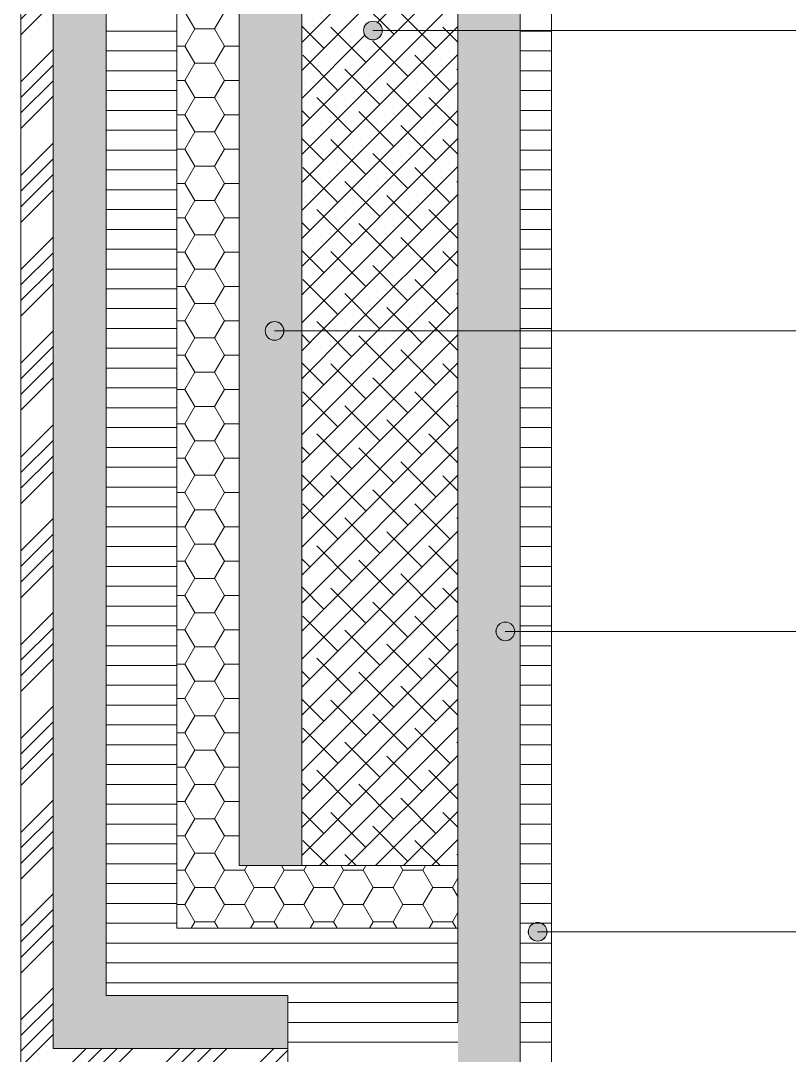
# Paper-space layout 'F02.1_POR CONST' of a CAD drawing. Extents: x -24.6 to 14.9, y -8.7 to 21.
# Drawn here: x -12.623 to -11.755, y 11.209 to 12.379 of the extents above; entities that cross this region are included whole.
import ezdxf
from ezdxf.xclip import XClip

# ---------------------------------------------------------------- set-up
doc = ezdxf.new("R2010")
doc.units = 0
doc.header["$MEASUREMENT"] = 0
doc.header["$XCLIPFRAME"] = 2
doc.layers.add('.trama', color=251, linetype='Continuous', lineweight=5)
doc.layers.add('Anotação - Geral', color=7, linetype='Continuous')
doc.layers.add('para ar_90_muro', color=7, linetype='Continuous')

# ---------------------------------------------------------------- blocks, each defined once
blk = doc.blocks.new('Viewport35')
at = {"layer": '.trama', "ltscale": 0.003}
h = blk.add_hatch(dxfattribs=at)
h.set_pattern_fill('ANSI34', color=256, scale=0.001417)
h.set_pattern_definition([(45, (-64.9144125, 2.7719009), (-0.000751300955, 0.000751300955), []), (45, (-64.9141621, 2.7719009), (-0.000751300955, 0.000751300955), []), (45, (-64.9139117, 2.7719009), (-0.000751300955, 0.000751300955), []), (45, (-64.9136612, 2.7719009), (-0.000751300955, 0.000751300955), [])])
h.paths.add_polyline_path([(8.192605, 5.906154), (8.192605, 5.906724), (8.188847, 5.906724), (8.188847, 5.972545), (8.18833, 5.972545), (8.18833, 5.972403), (8.18833, 5.906154)])
at = {"layer": 'para ar_90_muro', "linetype": 'Continuous', "lineweight": 0}
for color, points in [(253, [(8.189697, 5.907574), (8.192605, 5.907574), (8.192605, 5.906724), (8.188847, 5.906724), (8.188847, 5.972545), (8.189697, 5.972545)]), (0, [(8.19183, 5.951545), (8.19183, 5.909654), (8.19283, 5.909654), (8.19283, 5.951545)]), (253, [(8.19533, 5.951545), (8.19533, 5.906154), (8.19633, 5.906154), (8.19633, 5.951545)]), (0, [(8.19382, 5.923027), (8.193864, 5.922921), (8.19397, 5.922877), (8.194076, 5.922921), (8.19412, 5.923027), (8.194076, 5.923133), (8.19397, 5.923177), (8.193864, 5.923133)]), (0, [(8.192244, 5.918216), (8.192288, 5.91811), (8.192394, 5.918066), (8.1925, 5.91811), (8.192544, 5.918216), (8.1925, 5.918322), (8.192394, 5.918366), (8.192288, 5.918322)]), (0, [(8.19594, 5.913405), (8.195984, 5.913299), (8.19609, 5.913255), (8.196196, 5.913299), (8.19624, 5.913405), (8.196196, 5.913511), (8.19609, 5.913555), (8.195984, 5.913511)]), (0, [(8.196458, 5.908595), (8.196502, 5.908489), (8.196608, 5.908445), (8.196714, 5.908489), (8.196758, 5.908595), (8.196714, 5.908701), (8.196608, 5.908745), (8.196502, 5.908701)])]:
    blk.add_hatch(color=color, dxfattribs=at).paths.add_polyline_path(points)
at = {"layer": 'para ar_90_muro', "color": 0, "linetype": 'Continuous', "lineweight": 0}
for p, q in [((8.188847, 5.906724), (8.188847, 5.972545)), ((8.189697, 5.907574), (8.189697, 5.972545)), ((8.18833, 5.906154), (8.18833, 5.972403)), ((8.19083, 5.908654), (8.19083, 5.970703)), ((8.19183, 5.909654), (8.19183, 5.955587)), ((8.19283, 5.951545), (8.19283, 5.909654)), ((8.19533, 5.907154), (8.19533, 5.951545)), ((8.19533, 5.951545), (8.19533, 5.909654)), ((8.19633, 5.906154), (8.19633, 5.951545)), ((8.19683, 5.905667), (8.19683, 5.951545)), ((8.19283, 5.922838), (8.19533, 5.925338)), ((8.19283, 5.922389), (8.19533, 5.924889)), ((8.194038, 5.923149), (8.19533, 5.92444)), ((8.19283, 5.921491), (8.19533, 5.923991)), ((8.19283, 5.921042), (8.19533, 5.923542)), ((8.194305, 5.922967), (8.193744, 5.923528)), ((8.191117, 5.923053), (8.190958, 5.923328)), ((8.191435, 5.923053), (8.191593, 5.923328)), ((8.194979, 5.922743), (8.194418, 5.923304)), ((8.193183, 5.922743), (8.19283, 5.923096)), ((8.19283, 5.920593), (8.19533, 5.923093)), ((8.193856, 5.922518), (8.193295, 5.923079)), ((8.19533, 5.922841), (8.195091, 5.923079)), ((8.18833, 5.923018), (8.188329, 5.923018)), ((8.19083, 5.923018), (8.189697, 5.923018)), ((8.190958, 5.922778), (8.191117, 5.923053)), ((8.191117, 5.923053), (8.191435, 5.923053)), ((8.191117, 5.923053), (8.191117, 5.923053)), ((8.191117, 5.923053), (8.191117, 5.923053)), ((8.191117, 5.923053), (8.191117, 5.923053)), ((8.191117, 5.923053), (8.191117, 5.923053)), ((8.191593, 5.922778), (8.191434, 5.923053)), ((8.19283, 5.92194), (8.193848, 5.922959)), ((8.223497, 5.923027), (8.19397, 5.923027)), ((8.19683, 5.923018), (8.19633, 5.923018)), ((8.19083, 5.922778), (8.190958, 5.922778)), ((8.191117, 5.922503), (8.190958, 5.922778)), ((8.191435, 5.922503), (8.191593, 5.922778)), ((8.191593, 5.922778), (8.19183, 5.922778)), ((8.191593, 5.922778), (8.191593, 5.922778)), ((8.191593, 5.922778), (8.191593, 5.922778)), ((8.191593, 5.922778), (8.191593, 5.922778)), ((8.191593, 5.922778), (8.191593, 5.922778)), ((8.19453, 5.922294), (8.193969, 5.922855)), ((8.18833, 5.922701), (8.188329, 5.922701)), ((8.19083, 5.922701), (8.189697, 5.922701)), ((8.19283, 5.920144), (8.19533, 5.922644)), ((8.193407, 5.922069), (8.192846, 5.92263)), ((8.195203, 5.922069), (8.194642, 5.92263)), ((8.19683, 5.922701), (8.19633, 5.922701)), ((8.190958, 5.922229), (8.191117, 5.922503)), ((8.191117, 5.922503), (8.191435, 5.922503)), ((8.191117, 5.922503), (8.191117, 5.922503)), ((8.191117, 5.922503), (8.191117, 5.922503)), ((8.191117, 5.922503), (8.191117, 5.922503)), ((8.191117, 5.922503), (8.191117, 5.922503)), ((8.191593, 5.922228), (8.191434, 5.922503)), ((8.18833, 5.922383), (8.188329, 5.922383)), ((8.19083, 5.922383), (8.189697, 5.922383)), ((8.194081, 5.921845), (8.19352, 5.922406)), ((8.19533, 5.922392), (8.195316, 5.922406)), ((8.19683, 5.922383), (8.19633, 5.922383)), ((8.19083, 5.922228), (8.190958, 5.922228)), ((8.191117, 5.921953), (8.190958, 5.922228)), ((8.191435, 5.921954), (8.191593, 5.922229)), ((8.191593, 5.922229), (8.191593, 5.922229)), ((8.191593, 5.922229), (8.191593, 5.922229)), ((8.191593, 5.922229), (8.191593, 5.922229)), ((8.191593, 5.922229), (8.191593, 5.922229)), ((8.191593, 5.922228), (8.19183, 5.922228)), ((8.19283, 5.919695), (8.19533, 5.922195)), ((8.194754, 5.92162), (8.194193, 5.922181)), ((8.18833, 5.922066), (8.188329, 5.922066)), ((8.19083, 5.922066), (8.189697, 5.922066)), ((8.190958, 5.921679), (8.191117, 5.921954)), ((8.191117, 5.921954), (8.191117, 5.921954)), ((8.191117, 5.921954), (8.191117, 5.921954)), ((8.191117, 5.921954), (8.191117, 5.921954)), ((8.191117, 5.921954), (8.191117, 5.921954)), ((8.191117, 5.921953), (8.191435, 5.921953)), ((8.191593, 5.921679), (8.191434, 5.921953)), ((8.193632, 5.921396), (8.193071, 5.921957)), ((8.19533, 5.921494), (8.194867, 5.921957)), ((8.19683, 5.922066), (8.19633, 5.922066)), ((8.18833, 5.921748), (8.188329, 5.921748)), ((8.19083, 5.921748), (8.189697, 5.921748)), ((8.192958, 5.92162), (8.19283, 5.921749)), ((8.19683, 5.921748), (8.19633, 5.921748)), ((8.19083, 5.921678), (8.190958, 5.921678)), ((8.191117, 5.921404), (8.190958, 5.921679)), ((8.191435, 5.921404), (8.191593, 5.921679)), ((8.191593, 5.921679), (8.191593, 5.921679)), ((8.191593, 5.921679), (8.191593, 5.921679)), ((8.191593, 5.921679), (8.191593, 5.921679)), ((8.191593, 5.921679), (8.191593, 5.921679)), ((8.191593, 5.921678), (8.19183, 5.921678)), ((8.19283, 5.919246), (8.19533, 5.921746)), ((8.194305, 5.921171), (8.193744, 5.921732)), ((8.18833, 5.921431), (8.188329, 5.921431)), ((8.19083, 5.921431), (8.189697, 5.921431)), ((8.194979, 5.920947), (8.194418, 5.921508)), ((8.19683, 5.921431), (8.19633, 5.921431)), ((8.190958, 5.921129), (8.191117, 5.921404)), ((8.191117, 5.921404), (8.191117, 5.921404)), ((8.191117, 5.921404), (8.191117, 5.921404)), ((8.191117, 5.921404), (8.191117, 5.921404)), ((8.191117, 5.921404), (8.191117, 5.921404)), ((8.191117, 5.921403), (8.191435, 5.921403)), ((8.191593, 5.921129), (8.191434, 5.921404)), ((8.193183, 5.920947), (8.19283, 5.9213)), ((8.19283, 5.918797), (8.19533, 5.921297)), ((8.193856, 5.920722), (8.193295, 5.921283)), ((8.19533, 5.921045), (8.195091, 5.921283)), ((8.18833, 5.921113), (8.188329, 5.921113)), ((8.19083, 5.921113), (8.189697, 5.921113)), ((8.19083, 5.921128), (8.190958, 5.921128)), ((8.191117, 5.920854), (8.190958, 5.921129)), ((8.191435, 5.920854), (8.191593, 5.921129)), ((8.191593, 5.921129), (8.191593, 5.921129)), ((8.191593, 5.921129), (8.191593, 5.921129)), ((8.191593, 5.921129), (8.191593, 5.921129)), ((8.191593, 5.921129), (8.191593, 5.921129)), ((8.191593, 5.921128), (8.19183, 5.921128)), ((8.19683, 5.921113), (8.19633, 5.921113)), ((8.19453, 5.920498), (8.193969, 5.921059)), ((8.18833, 5.920796), (8.188329, 5.920796)), ((8.19083, 5.920796), (8.189697, 5.920796)), ((8.190958, 5.920579), (8.191117, 5.920854)), ((8.191117, 5.920854), (8.191435, 5.920854)), ((8.191117, 5.920854), (8.191117, 5.920854)), ((8.191117, 5.920854), (8.191117, 5.920854)), ((8.191117, 5.920854), (8.191117, 5.920854)), ((8.191117, 5.920854), (8.191117, 5.920854)), ((8.191593, 5.920579), (8.191434, 5.920854)), ((8.19283, 5.918348), (8.19533, 5.920848)), ((8.193407, 5.920273), (8.192846, 5.920834)), ((8.195203, 5.920273), (8.194642, 5.920834)), ((8.19683, 5.920796), (8.19633, 5.920796)), ((8.194081, 5.920049), (8.19352, 5.92061)), ((8.19533, 5.920596), (8.195316, 5.92061)), ((8.18833, 5.920478), (8.188329, 5.920478)), ((8.19083, 5.920478), (8.189697, 5.920478)), ((8.19083, 5.920579), (8.190958, 5.920579)), ((8.191117, 5.920304), (8.190958, 5.920579)), ((8.191435, 5.920304), (8.191593, 5.920579)), ((8.191593, 5.920579), (8.19183, 5.920579)), ((8.191593, 5.920579), (8.191593, 5.920579)), ((8.191593, 5.920579), (8.191593, 5.920579)), ((8.191593, 5.920579), (8.191593, 5.920579)), ((8.191593, 5.920579), (8.191593, 5.920579)), ((8.19683, 5.920478), (8.19633, 5.920478)), ((8.190958, 5.920029), (8.191117, 5.920304)), ((8.191117, 5.920304), (8.191435, 5.920304)), ((8.191117, 5.920304), (8.191117, 5.920304)), ((8.191117, 5.920304), (8.191117, 5.920304)), ((8.191117, 5.920304), (8.191117, 5.920304)), ((8.191117, 5.920304), (8.191117, 5.920304)), ((8.191593, 5.920029), (8.191434, 5.920304)), ((8.193146, 5.918216), (8.19533, 5.920399)), ((8.194754, 5.919824), (8.194193, 5.920385)), ((8.18833, 5.920161), (8.188329, 5.920161)), ((8.19083, 5.920161), (8.189697, 5.920161)), ((8.193632, 5.9196), (8.193071, 5.920161)), ((8.19533, 5.919698), (8.194867, 5.920161)), ((8.19683, 5.920161), (8.19633, 5.920161)), ((8.19083, 5.920029), (8.190958, 5.920029)), ((8.191117, 5.919754), (8.190958, 5.920029)), ((8.191435, 5.919754), (8.191593, 5.920029)), ((8.191593, 5.920029), (8.19183, 5.920029)), ((8.191593, 5.920029), (8.191593, 5.920029)), ((8.191593, 5.920029), (8.191593, 5.920029)), ((8.191593, 5.920029), (8.191593, 5.920029)), ((8.191593, 5.920029), (8.191593, 5.920029)), ((8.192958, 5.919824), (8.19283, 5.919953)), ((8.193596, 5.918216), (8.19533, 5.91995)), ((8.194305, 5.919375), (8.193744, 5.919936)), ((8.18833, 5.919843), (8.188329, 5.919843)), ((8.19083, 5.919843), (8.189697, 5.919843)), ((8.19683, 5.919843), (8.19633, 5.919843)), ((8.190958, 5.919479), (8.191117, 5.919754)), ((8.191117, 5.919754), (8.191435, 5.919754)), ((8.191117, 5.919754), (8.191117, 5.919754)), ((8.191117, 5.919754), (8.191117, 5.919754)), ((8.191117, 5.919754), (8.191117, 5.919754)), ((8.191117, 5.919754), (8.191117, 5.919754)), ((8.191593, 5.919479), (8.191434, 5.919754)), ((8.194979, 5.919151), (8.194418, 5.919712)), ((8.18833, 5.919526), (8.188329, 5.919526)), ((8.19083, 5.919526), (8.189697, 5.919526)), ((8.19083, 5.919479), (8.190958, 5.919479)), ((8.191117, 5.919204), (8.190958, 5.919479)), ((8.191435, 5.919204), (8.191593, 5.919479)), ((8.191593, 5.919479), (8.19183, 5.919479)), ((8.191593, 5.919479), (8.191593, 5.919479)), ((8.191593, 5.919479), (8.191593, 5.919479)), ((8.191593, 5.919479), (8.191593, 5.919479)), ((8.191593, 5.919479), (8.191593, 5.919479)), ((8.193183, 5.919151), (8.19283, 5.919504)), ((8.193856, 5.918926), (8.193295, 5.919487)), ((8.194045, 5.918216), (8.19533, 5.919501)), ((8.19533, 5.919249), (8.195091, 5.919487)), ((8.19683, 5.919526), (8.19633, 5.919526)), ((8.19453, 5.918701), (8.193969, 5.919263)), ((8.18833, 5.919208), (8.188329, 5.919208)), ((8.19083, 5.919208), (8.189697, 5.919208)), ((8.190958, 5.918929), (8.191117, 5.919204)), ((8.191117, 5.919204), (8.191435, 5.919204)), ((8.191117, 5.919204), (8.191117, 5.919204)), ((8.191117, 5.919204), (8.191117, 5.919204)), ((8.191117, 5.919204), (8.191117, 5.919204)), ((8.191117, 5.919204), (8.191117, 5.919204)), ((8.191593, 5.918929), (8.191434, 5.919204)), ((8.19683, 5.919208), (8.19633, 5.919208)), ((8.193407, 5.918477), (8.192846, 5.919038)), ((8.194494, 5.918216), (8.19533, 5.919052)), ((8.195203, 5.918477), (8.194642, 5.919038)), ((8.18833, 5.918891), (8.188329, 5.918891)), ((8.19083, 5.918891), (8.189697, 5.918891)), ((8.19083, 5.918929), (8.190958, 5.918929)), ((8.191117, 5.918654), (8.190958, 5.918929)), ((8.191435, 5.918654), (8.191593, 5.918929)), ((8.191593, 5.918929), (8.19183, 5.918929)), ((8.191593, 5.918929), (8.191593, 5.918929)), ((8.191593, 5.918929), (8.191593, 5.918929)), ((8.191593, 5.918929), (8.191593, 5.918929)), ((8.191593, 5.918929), (8.191593, 5.918929)), ((8.194081, 5.918252), (8.19352, 5.918814)), ((8.19533, 5.9188), (8.195316, 5.918814)), ((8.19683, 5.918891), (8.19633, 5.918891)), ((8.190958, 5.918379), (8.191117, 5.918654)), ((8.191117, 5.918654), (8.191435, 5.918654)), ((8.191117, 5.918654), (8.191117, 5.918654)), ((8.191117, 5.918654), (8.191117, 5.918654)), ((8.191117, 5.918654), (8.191117, 5.918654)), ((8.191117, 5.918654), (8.191117, 5.918654)), ((8.191593, 5.918379), (8.191434, 5.918654)), ((8.194943, 5.918216), (8.19533, 5.918603)), ((8.18833, 5.918573), (8.188329, 5.918573)), ((8.19083, 5.918573), (8.189697, 5.918573)), ((8.194566, 5.918216), (8.194193, 5.918589)), ((8.19683, 5.918573), (8.19633, 5.918573)), ((8.19083, 5.918379), (8.190958, 5.918379)), ((8.191117, 5.918104), (8.190958, 5.918379)), ((8.191435, 5.918104), (8.191593, 5.918379)), ((8.191593, 5.918379), (8.19183, 5.918379)), ((8.191593, 5.918379), (8.191593, 5.918379)), ((8.191593, 5.918379), (8.191593, 5.918379)), ((8.191593, 5.918379), (8.191593, 5.918379)), ((8.191593, 5.918379), (8.191593, 5.918379)), ((8.193219, 5.918216), (8.193071, 5.918365)), ((8.195015, 5.918216), (8.194867, 5.918365)), ((8.18833, 5.918256), (8.188329, 5.918256)), ((8.19083, 5.918256), (8.189697, 5.918256)), ((8.190958, 5.917829), (8.191117, 5.918104)), ((8.191117, 5.918104), (8.191435, 5.918104)), ((8.191117, 5.918104), (8.191117, 5.918104)), ((8.191117, 5.918104), (8.191117, 5.918104)), ((8.191117, 5.918104), (8.191117, 5.918104)), ((8.191117, 5.918104), (8.191117, 5.918104)), ((8.191593, 5.917829), (8.191434, 5.918104)), ((8.223497, 5.918216), (8.192394, 5.918216)), ((8.19283, 5.916103), (8.194943, 5.918216)), ((8.19283, 5.916552), (8.194494, 5.918216)), ((8.19283, 5.917001), (8.194045, 5.918216)), ((8.19283, 5.91745), (8.193596, 5.918216)), ((8.19283, 5.917899), (8.193146, 5.918216)), ((8.192958, 5.918028), (8.19283, 5.918157)), ((8.19283, 5.915654), (8.19533, 5.918154)), ((8.193632, 5.917803), (8.193219, 5.918216)), ((8.194305, 5.917579), (8.193744, 5.91814)), ((8.194754, 5.918028), (8.194566, 5.918216)), ((8.19533, 5.917902), (8.195015, 5.918216)), ((8.19683, 5.918256), (8.19633, 5.918256)), ((8.18833, 5.917938), (8.188329, 5.917938)), ((8.19083, 5.917938), (8.189697, 5.917938)), ((8.19683, 5.917938), (8.19633, 5.917938)), ((8.19083, 5.917829), (8.190958, 5.917829)), ((8.191117, 5.917554), (8.190958, 5.917829)), ((8.191435, 5.917554), (8.191593, 5.917829)), ((8.191593, 5.917829), (8.19183, 5.917829)), ((8.191593, 5.917829), (8.191593, 5.917829)), ((8.191593, 5.917829), (8.191593, 5.917829)), ((8.191593, 5.917829), (8.191593, 5.917829)), ((8.191593, 5.917829), (8.191593, 5.917829)), ((8.194979, 5.917354), (8.194418, 5.917916)), ((8.18833, 5.917621), (8.188329, 5.917621)), ((8.19083, 5.917621), (8.189697, 5.917621)), ((8.193183, 5.917354), (8.19283, 5.917708)), ((8.19283, 5.915205), (8.19533, 5.917705)), ((8.193856, 5.91713), (8.193295, 5.917691)), ((8.19533, 5.917453), (8.195091, 5.917691)), ((8.19683, 5.917621), (8.19633, 5.917621)), ((8.190958, 5.917279), (8.191117, 5.917554)), ((8.191117, 5.917554), (8.191435, 5.917554)), ((8.191117, 5.917554), (8.191117, 5.917554)), ((8.191117, 5.917554), (8.191117, 5.917554)), ((8.191117, 5.917554), (8.191117, 5.917554)), ((8.191117, 5.917554), (8.191117, 5.917554)), ((8.191593, 5.917279), (8.191434, 5.917554)), ((8.19453, 5.916905), (8.193969, 5.917467)), ((8.18833, 5.917303), (8.188329, 5.917303)), ((8.19083, 5.917303), (8.189697, 5.917303)), ((8.19083, 5.917279), (8.190958, 5.917279)), ((8.191117, 5.917004), (8.190958, 5.917279)), ((8.191435, 5.917004), (8.191593, 5.917279)), ((8.191593, 5.917279), (8.19183, 5.917279)), ((8.191593, 5.917279), (8.191593, 5.917279)), ((8.191593, 5.917279), (8.191593, 5.917279)), ((8.191593, 5.917279), (8.191593, 5.917279)), ((8.191593, 5.917279), (8.191593, 5.917279)), ((8.19683, 5.917303), (8.19633, 5.917303)), ((8.19283, 5.914756), (8.19533, 5.917256)), ((8.193407, 5.916681), (8.192846, 5.917242)), ((8.195203, 5.916681), (8.194642, 5.917242)), ((8.18833, 5.916986), (8.188329, 5.916986)), ((8.19083, 5.916986), (8.189697, 5.916986)), ((8.190958, 5.916729), (8.191117, 5.917004)), ((8.191117, 5.917004), (8.191435, 5.917004)), ((8.191117, 5.917004), (8.191117, 5.917004)), ((8.191117, 5.917004), (8.191117, 5.917004)), ((8.191117, 5.917004), (8.191117, 5.917004)), ((8.191117, 5.917004), (8.191117, 5.917004)), ((8.191593, 5.916729), (8.191434, 5.917004)), ((8.194081, 5.916456), (8.19352, 5.917018)), ((8.19533, 5.917004), (8.195316, 5.917018)), ((8.19683, 5.916986), (8.19633, 5.916986)), ((8.19283, 5.914307), (8.19533, 5.916807)), ((8.194754, 5.916232), (8.194193, 5.916793)), ((8.18833, 5.916668), (8.188329, 5.916668)), ((8.19083, 5.916668), (8.189697, 5.916668)), ((8.19083, 5.916729), (8.190958, 5.916729)), ((8.191117, 5.916454), (8.190958, 5.916729)), ((8.191435, 5.916454), (8.191593, 5.916729)), ((8.191593, 5.916729), (8.19183, 5.916729)), ((8.191593, 5.916729), (8.191593, 5.916729)), ((8.191593, 5.916729), (8.191593, 5.916729)), ((8.191593, 5.916729), (8.191593, 5.916729)), ((8.191593, 5.916729), (8.191593, 5.916729)), ((8.19683, 5.916668), (8.19633, 5.916668)), ((8.190958, 5.916179), (8.191117, 5.916454)), ((8.191117, 5.916454), (8.191435, 5.916454)), ((8.191117, 5.916454), (8.191117, 5.916454)), ((8.191117, 5.916454), (8.191117, 5.916454)), ((8.191117, 5.916454), (8.191117, 5.916454)), ((8.191117, 5.916454), (8.191117, 5.916454)), ((8.191593, 5.916179), (8.191434, 5.916454)), ((8.193632, 5.916007), (8.193071, 5.916569)), ((8.19533, 5.916106), (8.194867, 5.916569)), ((8.18833, 5.916351), (8.188329, 5.916351)), ((8.19083, 5.916351), (8.189697, 5.916351)), ((8.192958, 5.916232), (8.19283, 5.916361)), ((8.19283, 5.913858), (8.19533, 5.916358)), ((8.194305, 5.915783), (8.193744, 5.916344)), ((8.19683, 5.916351), (8.19633, 5.916351)), ((8.19083, 5.916179), (8.190958, 5.916179)), ((8.191117, 5.915904), (8.190958, 5.916179)), ((8.191435, 5.915904), (8.191593, 5.916179)), ((8.191593, 5.916179), (8.19183, 5.916179)), ((8.191593, 5.916179), (8.191593, 5.916179)), ((8.191593, 5.916179), (8.191593, 5.916179)), ((8.191593, 5.916179), (8.191593, 5.916179)), ((8.191593, 5.916179), (8.191593, 5.916179)), ((8.194979, 5.915558), (8.194418, 5.91612)), ((8.18833, 5.916033), (8.188329, 5.916033)), ((8.19083, 5.916033), (8.189697, 5.916033)), ((8.19683, 5.916033), (8.19633, 5.916033)), ((8.190958, 5.915629), (8.191117, 5.915904)), ((8.191117, 5.915904), (8.191435, 5.915904)), ((8.191117, 5.915904), (8.191117, 5.915904)), ((8.191117, 5.915904), (8.191117, 5.915904)), ((8.191117, 5.915904), (8.191117, 5.915904)), ((8.191117, 5.915904), (8.191117, 5.915904)), ((8.191593, 5.915629), (8.191434, 5.915904)), ((8.193183, 5.915558), (8.19283, 5.915912)), ((8.19283, 5.913409), (8.19533, 5.915909)), ((8.193856, 5.915334), (8.193295, 5.915895)), ((8.19533, 5.915657), (8.195091, 5.915895)), ((8.18833, 5.915716), (8.188329, 5.915716)), ((8.19083, 5.915716), (8.189697, 5.915716)), ((8.19083, 5.915629), (8.190958, 5.915629)), ((8.191117, 5.915354), (8.190958, 5.915629)), ((8.191435, 5.915354), (8.191593, 5.915629)), ((8.191593, 5.915629), (8.19183, 5.915629)), ((8.191593, 5.915629), (8.191593, 5.915629)), ((8.191593, 5.915629), (8.191593, 5.915629)), ((8.191593, 5.915629), (8.191593, 5.915629)), ((8.191593, 5.915629), (8.191593, 5.915629)), ((8.19453, 5.915109), (8.193969, 5.915671)), ((8.19683, 5.915716), (8.19633, 5.915716)), ((8.19283, 5.91296), (8.19533, 5.91546)), ((8.18833, 5.915398), (8.188329, 5.915398)), ((8.19083, 5.915398), (8.189697, 5.915398)), ((8.190958, 5.915079), (8.191117, 5.915354)), ((8.191117, 5.915354), (8.191435, 5.915354)), ((8.191117, 5.915354), (8.191117, 5.915354)), ((8.191117, 5.915354), (8.191117, 5.915354)), ((8.191117, 5.915354), (8.191117, 5.915354)), ((8.191117, 5.915354), (8.191117, 5.915354)), ((8.191593, 5.915079), (8.191434, 5.915354)), ((8.193407, 5.914885), (8.192846, 5.915446)), ((8.195203, 5.914885), (8.194642, 5.915446)), ((8.19683, 5.915398), (8.19633, 5.915398)), ((8.194081, 5.91466), (8.19352, 5.915222)), ((8.19533, 5.915208), (8.195316, 5.915222)), ((8.18833, 5.915081), (8.188329, 5.915081)), ((8.19083, 5.915081), (8.189697, 5.915081)), ((8.19083, 5.915079), (8.190958, 5.915079)), ((8.191117, 5.914804), (8.190958, 5.915079)), ((8.191435, 5.914805), (8.191593, 5.915079)), ((8.191593, 5.915079), (8.19183, 5.915079)), ((8.191593, 5.915079), (8.191593, 5.915079)), ((8.191593, 5.915079), (8.191593, 5.915079)), ((8.191593, 5.915079), (8.191593, 5.915079)), ((8.191593, 5.915079), (8.191593, 5.915079)), ((8.19283, 5.912511), (8.19533, 5.915011)), ((8.194754, 5.914436), (8.194193, 5.914997)), ((8.19683, 5.915081), (8.19633, 5.915081)), ((8.190958, 5.91453), (8.191117, 5.914805)), ((8.191117, 5.914805), (8.191117, 5.914805)), ((8.191117, 5.914805), (8.191117, 5.914805)), ((8.191117, 5.914805), (8.191117, 5.914805)), ((8.191117, 5.914805), (8.191117, 5.914805)), ((8.191117, 5.914804), (8.191435, 5.914804)), ((8.191593, 5.914529), (8.191434, 5.914804)), ((8.18833, 5.914763), (8.188329, 5.914763)), ((8.19083, 5.914763), (8.189697, 5.914763)), ((8.193632, 5.914211), (8.193071, 5.914773)), ((8.19533, 5.91431), (8.194867, 5.914773)), ((8.19683, 5.914763), (8.19633, 5.914763)), ((8.19083, 5.914529), (8.190958, 5.914529)), ((8.191117, 5.914255), (8.190958, 5.914529)), ((8.191435, 5.914255), (8.191593, 5.91453)), ((8.191593, 5.91453), (8.191593, 5.91453)), ((8.191593, 5.91453), (8.191593, 5.91453)), ((8.191593, 5.91453), (8.191593, 5.91453)), ((8.191593, 5.91453), (8.191593, 5.91453)), ((8.191593, 5.914529), (8.19183, 5.914529)), ((8.192958, 5.914436), (8.19283, 5.914565)), ((8.19283, 5.912062), (8.19533, 5.914562)), ((8.194305, 5.913987), (8.193744, 5.914548)), ((8.18833, 5.914446), (8.188329, 5.914446)), ((8.19083, 5.914446), (8.189697, 5.914446)), ((8.194979, 5.913762), (8.194418, 5.914324)), ((8.19683, 5.914446), (8.19633, 5.914446)), ((8.18833, 5.914128), (8.188329, 5.914128)), ((8.19083, 5.914128), (8.189697, 5.914128)), ((8.190958, 5.91398), (8.191117, 5.914255)), ((8.191117, 5.914255), (8.191117, 5.914255)), ((8.191117, 5.914255), (8.191117, 5.914255)), ((8.191117, 5.914255), (8.191117, 5.914255)), ((8.191117, 5.914255), (8.191117, 5.914255)), ((8.191117, 5.914254), (8.191435, 5.914254)), ((8.191593, 5.91398), (8.191434, 5.914255)), ((8.19683, 5.914128), (8.19633, 5.914128)), ((8.19083, 5.913979), (8.190958, 5.913979)), ((8.191117, 5.913705), (8.190958, 5.91398)), ((8.191435, 5.913705), (8.191593, 5.91398)), ((8.191593, 5.91398), (8.191593, 5.91398)), ((8.191593, 5.91398), (8.191593, 5.91398)), ((8.191593, 5.91398), (8.191593, 5.91398)), ((8.191593, 5.91398), (8.191593, 5.91398)), ((8.191593, 5.913979), (8.19183, 5.913979)), ((8.193183, 5.913762), (8.19283, 5.914116)), ((8.19283, 5.911613), (8.19533, 5.914113)), ((8.193856, 5.913538), (8.193295, 5.914099)), ((8.19533, 5.913861), (8.195091, 5.914099)), ((8.18833, 5.913811), (8.188329, 5.913811)), ((8.19083, 5.913811), (8.189697, 5.913811)), ((8.19453, 5.913313), (8.193969, 5.913875)), ((8.19683, 5.913811), (8.19633, 5.913811)), ((8.190958, 5.91343), (8.191117, 5.913705)), ((8.191117, 5.913705), (8.191117, 5.913705)), ((8.191117, 5.913705), (8.191117, 5.913705)), ((8.191117, 5.913705), (8.191117, 5.913705)), ((8.191117, 5.913705), (8.191117, 5.913705)), ((8.191117, 5.913704), (8.191435, 5.913704)), ((8.191593, 5.91343), (8.191434, 5.913705)), ((8.19283, 5.911164), (8.19533, 5.913664)), ((8.193407, 5.913089), (8.192846, 5.91365)), ((8.195203, 5.913089), (8.194642, 5.91365)), ((8.18833, 5.913493), (8.188329, 5.913493)), ((8.19083, 5.913493), (8.189697, 5.913493)), ((8.19683, 5.913493), (8.19633, 5.913493)), ((8.19083, 5.91343), (8.190958, 5.91343)), ((8.191117, 5.913155), (8.190958, 5.91343)), ((8.191435, 5.913155), (8.191593, 5.91343)), ((8.191593, 5.91343), (8.19183, 5.91343)), ((8.191593, 5.91343), (8.191593, 5.91343)), ((8.191593, 5.91343), (8.191593, 5.91343)), ((8.191593, 5.91343), (8.191593, 5.91343)), ((8.191593, 5.91343), (8.191593, 5.91343)), ((8.194081, 5.912864), (8.19352, 5.913426)), ((8.19533, 5.913412), (8.195316, 5.913426)), ((8.223497, 5.913405), (8.19609, 5.913405)), ((8.18833, 5.913176), (8.188329, 5.913176)), ((8.19083, 5.913176), (8.189697, 5.913176)), ((8.190958, 5.91288), (8.191117, 5.913155)), ((8.191117, 5.913155), (8.191435, 5.913155)), ((8.191117, 5.913155), (8.191117, 5.913155)), ((8.191117, 5.913155), (8.191117, 5.913155)), ((8.191117, 5.913155), (8.191117, 5.913155)), ((8.191117, 5.913155), (8.191117, 5.913155)), ((8.191593, 5.91288), (8.191434, 5.913155)), ((8.19283, 5.910715), (8.19533, 5.913215)), ((8.194754, 5.91264), (8.194193, 5.913201)), ((8.19683, 5.913176), (8.19633, 5.913176)), ((8.193632, 5.912415), (8.193071, 5.912977)), ((8.19533, 5.912514), (8.194867, 5.912977)), ((8.18833, 5.912858), (8.188329, 5.912858)), ((8.19083, 5.912858), (8.189697, 5.912858)), ((8.19083, 5.91288), (8.190958, 5.91288)), ((8.191117, 5.912605), (8.190958, 5.91288)), ((8.191435, 5.912605), (8.191593, 5.91288)), ((8.191593, 5.91288), (8.19183, 5.91288)), ((8.191593, 5.91288), (8.191593, 5.91288)), ((8.191593, 5.91288), (8.191593, 5.91288)), ((8.191593, 5.91288), (8.191593, 5.91288)), ((8.191593, 5.91288), (8.191593, 5.91288)), ((8.19683, 5.912858), (8.19633, 5.912858)), ((8.192958, 5.91264), (8.19283, 5.912768)), ((8.19283, 5.910266), (8.19533, 5.912766)), ((8.194305, 5.912191), (8.193744, 5.912752)), ((8.18833, 5.912541), (8.188329, 5.912541)), ((8.19083, 5.912541), (8.189697, 5.912541)), ((8.190958, 5.91233), (8.191117, 5.912605)), ((8.191117, 5.912605), (8.191435, 5.912605)), ((8.191117, 5.912605), (8.191117, 5.912605)), ((8.191117, 5.912605), (8.191117, 5.912605)), ((8.191117, 5.912605), (8.191117, 5.912605)), ((8.191117, 5.912605), (8.191117, 5.912605)), ((8.191593, 5.91233), (8.191434, 5.912605)), ((8.194979, 5.911966), (8.194418, 5.912528)), ((8.19683, 5.912541), (8.19633, 5.912541)), ((8.19083, 5.91233), (8.190958, 5.91233)), ((8.191117, 5.912055), (8.190958, 5.91233)), ((8.191435, 5.912055), (8.191593, 5.91233)), ((8.191593, 5.91233), (8.19183, 5.91233)), ((8.191593, 5.91233), (8.191593, 5.91233)), ((8.191593, 5.91233), (8.191593, 5.91233)), ((8.191593, 5.91233), (8.191593, 5.91233)), ((8.191593, 5.91233), (8.191593, 5.91233)), ((8.193183, 5.911966), (8.19283, 5.912319)), ((8.19283, 5.909817), (8.19533, 5.912317)), ((8.18833, 5.912223), (8.188329, 5.912223)), ((8.19083, 5.912223), (8.189697, 5.912223)), ((8.193856, 5.911742), (8.193295, 5.912303)), ((8.19533, 5.912065), (8.195091, 5.912303)), ((8.19683, 5.912223), (8.19633, 5.912223)), ((8.190958, 5.91178), (8.191117, 5.912055)), ((8.191117, 5.912055), (8.191435, 5.912055)), ((8.191117, 5.912055), (8.191117, 5.912055)), ((8.191117, 5.912055), (8.191117, 5.912055)), ((8.191117, 5.912055), (8.191117, 5.912055)), ((8.191117, 5.912055), (8.191117, 5.912055)), ((8.191593, 5.91178), (8.191434, 5.912055)), ((8.19453, 5.911517), (8.193969, 5.912079)), ((8.18833, 5.911906), (8.188329, 5.911906)), ((8.19083, 5.911906), (8.189697, 5.911906)), ((8.193407, 5.911293), (8.192846, 5.911854)), ((8.193115, 5.909654), (8.19533, 5.911868)), ((8.195203, 5.911293), (8.194642, 5.911854)), ((8.19683, 5.911906), (8.19633, 5.911906)), ((8.19083, 5.91178), (8.190958, 5.91178)), ((8.191117, 5.911505), (8.190958, 5.91178)), ((8.191435, 5.911505), (8.191593, 5.91178)), ((8.191593, 5.91178), (8.19183, 5.91178)), ((8.191593, 5.91178), (8.191593, 5.91178)), ((8.191593, 5.91178), (8.191593, 5.91178)), ((8.191593, 5.91178), (8.191593, 5.91178)), ((8.191593, 5.91178), (8.191593, 5.91178)), ((8.18833, 5.911588), (8.188328, 5.911588)), ((8.19083, 5.911588), (8.189697, 5.911588)), ((8.190958, 5.91123), (8.191117, 5.911505)), ((8.191117, 5.911505), (8.191435, 5.911505)), ((8.191117, 5.911505), (8.191117, 5.911505)), ((8.191117, 5.911505), (8.191117, 5.911505)), ((8.191117, 5.911505), (8.191117, 5.911505)), ((8.191117, 5.911505), (8.191117, 5.911505)), ((8.191593, 5.91123), (8.191434, 5.911505)), ((8.194081, 5.911068), (8.19352, 5.91163)), ((8.19533, 5.911616), (8.195316, 5.91163)), ((8.19683, 5.911588), (8.19633, 5.911588)), ((8.193564, 5.909654), (8.19533, 5.911419)), ((8.194754, 5.910844), (8.194193, 5.911405)), ((8.18833, 5.911271), (8.188328, 5.911271)), ((8.19083, 5.911271), (8.189697, 5.911271)), ((8.19083, 5.91123), (8.190958, 5.91123)), ((8.191117, 5.910955), (8.190958, 5.91123)), ((8.191435, 5.910955), (8.191593, 5.91123)), ((8.191593, 5.91123), (8.19183, 5.91123)), ((8.191593, 5.91123), (8.191593, 5.91123)), ((8.191593, 5.91123), (8.191593, 5.91123)), ((8.191593, 5.91123), (8.191593, 5.91123)), ((8.191593, 5.91123), (8.191593, 5.91123)), ((8.193632, 5.910619), (8.193071, 5.911181)), ((8.19533, 5.910717), (8.194867, 5.911181)), ((8.19683, 5.911271), (8.19633, 5.911271)), ((8.18833, 5.910953), (8.188328, 5.910953)), ((8.19083, 5.910953), (8.189697, 5.910953)), ((8.190958, 5.91068), (8.191117, 5.910955)), ((8.191117, 5.910955), (8.191435, 5.910955)), ((8.191117, 5.910955), (8.191117, 5.910955)), ((8.191117, 5.910955), (8.191117, 5.910955)), ((8.191117, 5.910955), (8.191117, 5.910955)), ((8.191117, 5.910955), (8.191117, 5.910955)), ((8.191593, 5.91068), (8.191434, 5.910955)), ((8.192958, 5.910844), (8.19283, 5.910972)), ((8.194305, 5.910395), (8.193744, 5.910956)), ((8.194013, 5.909654), (8.19533, 5.91097)), ((8.19683, 5.910953), (8.19633, 5.910953)), ((8.19083, 5.91068), (8.190958, 5.91068)), ((8.191117, 5.910405), (8.190958, 5.91068)), ((8.191435, 5.910405), (8.191593, 5.91068)), ((8.191593, 5.91068), (8.19183, 5.91068)), ((8.191593, 5.91068), (8.191593, 5.91068)), ((8.191593, 5.91068), (8.191593, 5.91068)), ((8.191593, 5.91068), (8.191593, 5.91068)), ((8.191593, 5.91068), (8.191593, 5.91068)), ((8.194979, 5.91017), (8.194418, 5.910732)), ((8.18833, 5.910636), (8.188328, 5.910636)), ((8.19083, 5.910636), (8.189697, 5.910636)), ((8.193183, 5.91017), (8.19283, 5.910523)), ((8.193856, 5.909946), (8.193295, 5.910507)), ((8.194462, 5.909654), (8.19533, 5.910521)), ((8.19533, 5.910268), (8.195091, 5.910507)), ((8.19683, 5.910636), (8.19633, 5.910636)), ((8.18833, 5.910318), (8.188328, 5.910318)), ((8.19083, 5.910318), (8.189697, 5.910318)), ((8.190958, 5.91013), (8.191117, 5.910405)), ((8.191117, 5.910405), (8.191435, 5.910405)), ((8.191117, 5.910405), (8.191117, 5.910405)), ((8.191117, 5.910405), (8.191117, 5.910405)), ((8.191117, 5.910405), (8.191117, 5.910405)), ((8.191117, 5.910405), (8.191117, 5.910405)), ((8.191593, 5.91013), (8.191434, 5.910405)), ((8.19683, 5.910318), (8.19633, 5.910318)), ((8.19453, 5.909721), (8.193969, 5.910283)), ((8.18833, 5.910001), (8.188328, 5.910001)), ((8.19083, 5.910001), (8.189697, 5.910001)), ((8.19083, 5.91013), (8.190958, 5.91013)), ((8.191117, 5.909855), (8.190958, 5.91013)), ((8.191435, 5.909855), (8.191593, 5.91013)), ((8.191593, 5.91013), (8.19183, 5.91013)), ((8.191593, 5.91013), (8.191593, 5.91013)), ((8.191593, 5.91013), (8.191593, 5.91013)), ((8.191593, 5.91013), (8.191593, 5.91013)), ((8.191593, 5.91013), (8.191593, 5.91013)), ((8.193251, 5.909654), (8.192846, 5.910058)), ((8.195047, 5.909654), (8.194642, 5.910058)), ((8.194911, 5.909654), (8.19533, 5.910072)), ((8.19683, 5.910001), (8.19633, 5.910001)), ((8.190958, 5.90958), (8.191117, 5.909855)), ((8.191117, 5.909855), (8.191435, 5.909855)), ((8.191117, 5.909855), (8.191117, 5.909855)), ((8.191117, 5.909855), (8.191117, 5.909855)), ((8.191117, 5.909855), (8.191117, 5.909855)), ((8.191117, 5.909855), (8.191117, 5.909855)), ((8.191593, 5.90958), (8.191434, 5.909855)), ((8.1937, 5.909654), (8.19352, 5.909833)), ((8.19533, 5.909819), (8.195316, 5.909833)), ((8.18833, 5.909683), (8.188328, 5.909683)), ((8.19083, 5.909683), (8.189697, 5.909683)), ((8.19183, 5.909654), (8.19533, 5.909654)), ((8.191911, 5.90958), (8.191953, 5.909654)), ((8.192546, 5.90958), (8.192503, 5.909654)), ((8.192863, 5.90958), (8.192906, 5.909654)), ((8.193498, 5.90958), (8.193456, 5.909654)), ((8.193816, 5.90958), (8.193858, 5.909654)), ((8.194451, 5.90958), (8.194408, 5.909654)), ((8.194768, 5.90958), (8.194811, 5.909654)), ((8.19683, 5.909683), (8.19633, 5.909683)), ((8.19083, 5.90958), (8.190958, 5.90958)), ((8.191117, 5.909305), (8.190958, 5.90958)), ((8.191435, 5.909305), (8.191593, 5.90958)), ((8.191593, 5.90958), (8.191911, 5.90958)), ((8.191593, 5.90958), (8.191593, 5.90958)), ((8.191593, 5.90958), (8.191593, 5.90958)), ((8.191593, 5.90958), (8.191593, 5.90958)), ((8.191593, 5.90958), (8.191593, 5.90958)), ((8.192069, 5.909305), (8.191911, 5.90958)), ((8.192387, 5.909305), (8.192546, 5.90958)), ((8.192546, 5.90958), (8.192863, 5.90958)), ((8.192546, 5.90958), (8.192546, 5.90958)), ((8.192546, 5.90958), (8.192546, 5.90958)), ((8.192546, 5.90958), (8.192546, 5.90958)), ((8.192546, 5.90958), (8.192546, 5.90958)), ((8.193022, 5.909305), (8.192863, 5.90958)), ((8.19334, 5.909305), (8.193498, 5.90958)), ((8.193498, 5.90958), (8.193816, 5.90958)), ((8.193498, 5.90958), (8.193498, 5.90958)), ((8.193498, 5.90958), (8.193498, 5.90958)), ((8.193498, 5.90958), (8.193498, 5.90958)), ((8.193498, 5.90958), (8.193498, 5.90958)), ((8.193974, 5.909305), (8.193816, 5.90958)), ((8.194292, 5.909305), (8.194451, 5.90958)), ((8.194451, 5.90958), (8.194768, 5.90958)), ((8.194451, 5.90958), (8.194451, 5.90958)), ((8.194451, 5.90958), (8.194451, 5.90958)), ((8.194451, 5.90958), (8.194451, 5.90958)), ((8.194451, 5.90958), (8.194451, 5.90958)), ((8.194927, 5.909305), (8.194768, 5.90958)), ((8.18833, 5.909366), (8.188328, 5.909366)), ((8.19083, 5.909366), (8.189697, 5.909366)), ((8.195245, 5.909305), (8.19533, 5.909453)), ((8.19683, 5.909366), (8.19633, 5.909366)), ((8.190958, 5.90903), (8.191117, 5.909305)), ((8.191117, 5.909305), (8.191435, 5.909305)), ((8.191117, 5.909305), (8.191117, 5.909305)), ((8.191117, 5.909305), (8.191117, 5.909305)), ((8.191117, 5.909305), (8.191117, 5.909305)), ((8.191117, 5.909305), (8.191117, 5.909305)), ((8.191593, 5.90903), (8.191434, 5.909305)), ((8.191911, 5.90903), (8.19207, 5.909305)), ((8.19207, 5.909305), (8.192387, 5.909305)), ((8.19207, 5.909305), (8.19207, 5.909305)), ((8.19207, 5.909305), (8.19207, 5.909305)), ((8.19207, 5.909305), (8.19207, 5.909305)), ((8.19207, 5.909305), (8.19207, 5.909305)), ((8.192546, 5.90903), (8.192387, 5.909305)), ((8.192863, 5.90903), (8.193022, 5.909305)), ((8.193022, 5.909305), (8.19334, 5.909305)), ((8.193022, 5.909305), (8.193022, 5.909305)), ((8.193022, 5.909305), (8.193022, 5.909305)), ((8.193022, 5.909305), (8.193022, 5.909305)), ((8.193022, 5.909305), (8.193022, 5.909305)), ((8.193498, 5.90903), (8.193339, 5.909305)), ((8.193816, 5.90903), (8.193975, 5.909305)), ((8.193975, 5.909305), (8.194292, 5.909305)), ((8.193975, 5.909305), (8.193975, 5.909305)), ((8.193975, 5.909305), (8.193975, 5.909305)), ((8.193975, 5.909305), (8.193975, 5.909305)), ((8.193975, 5.909305), (8.193975, 5.909305)), ((8.194451, 5.90903), (8.194292, 5.909305)), ((8.194768, 5.90903), (8.194927, 5.909305)), ((8.194927, 5.909305), (8.195245, 5.909305)), ((8.194927, 5.909305), (8.194927, 5.909305)), ((8.194927, 5.909305), (8.194927, 5.909305)), ((8.194927, 5.909305), (8.194927, 5.909305)), ((8.194927, 5.909305), (8.194927, 5.909305)), ((8.19533, 5.909158), (8.195244, 5.909305)), ((8.18833, 5.909048), (8.188328, 5.909048)), ((8.19083, 5.909048), (8.189697, 5.909048)), ((8.19083, 5.90903), (8.190958, 5.90903)), ((8.191117, 5.908755), (8.190958, 5.90903)), ((8.191435, 5.908755), (8.191593, 5.90903)), ((8.191593, 5.90903), (8.191911, 5.90903)), ((8.191593, 5.90903), (8.191593, 5.90903)), ((8.191593, 5.90903), (8.191593, 5.90903)), ((8.191593, 5.90903), (8.191593, 5.90903)), ((8.191593, 5.90903), (8.191593, 5.90903)), ((8.192069, 5.908755), (8.191911, 5.90903)), ((8.192387, 5.908755), (8.192546, 5.90903)), ((8.192546, 5.90903), (8.192863, 5.90903)), ((8.192546, 5.90903), (8.192546, 5.90903)), ((8.192546, 5.90903), (8.192546, 5.90903)), ((8.192546, 5.90903), (8.192546, 5.90903)), ((8.192546, 5.90903), (8.192546, 5.90903)), ((8.193022, 5.908755), (8.192863, 5.90903)), ((8.19334, 5.908755), (8.193498, 5.90903)), ((8.193498, 5.90903), (8.193816, 5.90903)), ((8.193498, 5.90903), (8.193498, 5.90903)), ((8.193498, 5.90903), (8.193498, 5.90903)), ((8.193498, 5.90903), (8.193498, 5.90903)), ((8.193498, 5.90903), (8.193498, 5.90903)), ((8.193974, 5.908755), (8.193816, 5.90903)), ((8.194292, 5.908755), (8.194451, 5.90903)), ((8.194451, 5.90903), (8.194768, 5.90903)), ((8.194451, 5.90903), (8.194451, 5.90903)), ((8.194451, 5.90903), (8.194451, 5.90903)), ((8.194451, 5.90903), (8.194451, 5.90903)), ((8.194451, 5.90903), (8.194451, 5.90903)), ((8.194927, 5.908755), (8.194768, 5.90903)), ((8.19683, 5.909048), (8.19633, 5.909048)), ((8.195245, 5.908755), (8.19533, 5.908903)), ((8.18833, 5.908731), (8.188328, 5.908731)), ((8.19083, 5.908731), (8.189697, 5.908731)), ((8.191058, 5.908654), (8.191117, 5.908755)), ((8.191117, 5.908755), (8.191435, 5.908755)), ((8.191117, 5.908755), (8.191117, 5.908755)), ((8.191117, 5.908755), (8.191117, 5.908755)), ((8.191117, 5.908755), (8.191117, 5.908755)), ((8.191117, 5.908755), (8.191117, 5.908755)), ((8.191493, 5.908654), (8.191434, 5.908755)), ((8.192011, 5.908654), (8.19207, 5.908755)), ((8.19207, 5.908755), (8.192387, 5.908755)), ((8.19207, 5.908755), (8.19207, 5.908755)), ((8.19207, 5.908755), (8.19207, 5.908755)), ((8.19207, 5.908755), (8.19207, 5.908755)), ((8.19207, 5.908755), (8.19207, 5.908755)), ((8.192446, 5.908654), (8.192387, 5.908755)), ((8.192963, 5.908654), (8.193022, 5.908755)), ((8.193022, 5.908755), (8.19334, 5.908755)), ((8.193022, 5.908755), (8.193022, 5.908755)), ((8.193022, 5.908755), (8.193022, 5.908755)), ((8.193022, 5.908755), (8.193022, 5.908755)), ((8.193022, 5.908755), (8.193022, 5.908755)), ((8.193398, 5.908654), (8.193339, 5.908755)), ((8.193916, 5.908654), (8.193975, 5.908755)), ((8.193975, 5.908755), (8.194292, 5.908755)), ((8.193975, 5.908755), (8.193975, 5.908755)), ((8.193975, 5.908755), (8.193975, 5.908755)), ((8.193975, 5.908755), (8.193975, 5.908755)), ((8.193975, 5.908755), (8.193975, 5.908755)), ((8.194351, 5.908654), (8.194292, 5.908755)), ((8.194868, 5.908654), (8.194927, 5.908755)), ((8.194927, 5.908755), (8.195245, 5.908755)), ((8.194927, 5.908755), (8.194927, 5.908755)), ((8.194927, 5.908755), (8.194927, 5.908755)), ((8.194927, 5.908755), (8.194927, 5.908755)), ((8.194927, 5.908755), (8.194927, 5.908755)), ((8.195303, 5.908654), (8.195244, 5.908755)), ((8.19683, 5.908731), (8.19633, 5.908731)), ((8.19083, 5.908654), (8.19533, 5.908654)), ((8.223497, 5.908595), (8.196608, 5.908595)), ((8.18833, 5.908413), (8.188328, 5.908413)), ((8.19533, 5.908413), (8.189697, 5.908413)), ((8.19683, 5.908413), (8.19633, 5.908413)), ((8.18833, 5.908096), (8.188328, 5.908096)), ((8.19533, 5.908096), (8.189697, 5.908096)), ((8.19683, 5.908096), (8.19633, 5.908096)), ((8.18833, 5.907778), (8.188328, 5.907778)), ((8.19533, 5.907778), (8.189697, 5.907778)), ((8.19683, 5.907778), (8.19633, 5.907778)), ((8.189697, 5.907574), (8.192605, 5.907574)), ((8.192605, 5.906154), (8.192605, 5.907574)), ((8.18833, 5.907461), (8.188328, 5.907461)), ((8.19533, 5.907461), (8.192605, 5.907461)), ((8.19683, 5.907461), (8.19633, 5.907461)), ((8.18833, 5.907143), (8.188328, 5.907143)), ((8.19533, 5.907143), (8.192605, 5.907143)), ((8.19683, 5.907143), (8.19633, 5.907143)), ((8.18833, 5.906826), (8.188328, 5.906826)), ((8.188847, 5.906724), (8.192605, 5.906724)), ((8.19533, 5.906826), (8.192605, 5.906826)), ((8.19683, 5.906826), (8.19633, 5.906826))]:
    blk.add_line(p, q, dxfattribs=at)
for centre, radius in [((8.19397, 5.923027), 0.00015), ((8.19397, 5.923027), 0.000149), ((8.192394, 5.918216), 0.00015), ((8.192394, 5.918216), 0.000149), ((8.19609, 5.913405), 0.00015), ((8.19609, 5.913405), 0.000149), ((8.196608, 5.908595), 0.00015), ((8.196608, 5.908595), 0.000149)]:
    blk.add_circle(centre, radius, dxfattribs=at)

psp = doc.layouts.new('F02.1_POR CONST')

# ---------------------------------------------------------------- block references
at = {"layer": 'Anotação - Geral', "color": 7, "linetype": 'Continuous', "lineweight": 0}
ref = psp.add_blockref('Viewport35', (-590.6231, -405.7284), dxfattribs=dict(at, xscale=70.5882352941385, yscale=70.5882352941385, zscale=70.5882352941385))
XClip(ref).set_block_clipping_path([(8.0952170354, 5.8020231471), (8.2715440354, 6.0006751705)])

doc.saveas('drawing.dxf')
